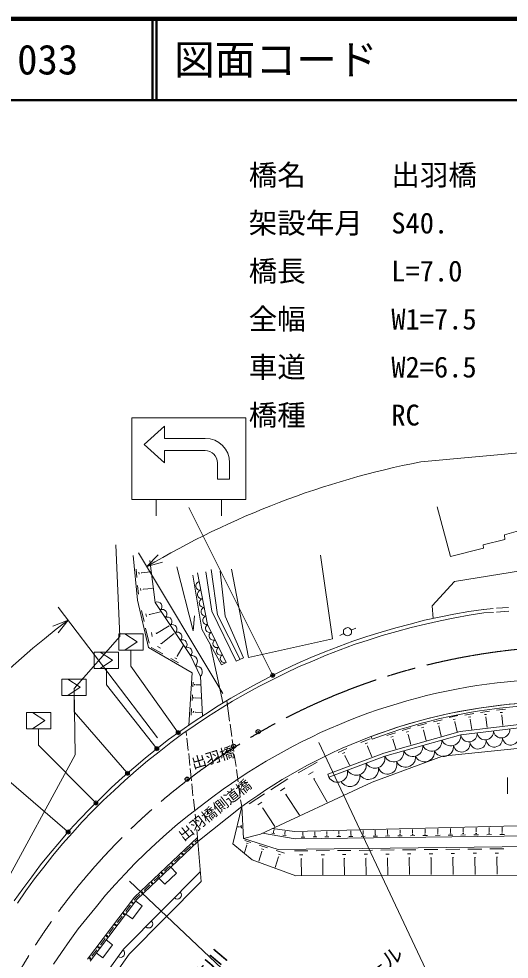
# Model space of a CAD drawing. Units: millimetres, scale not verified. Extents: x 40000 to 680000, y 20000 to 380000.
# Drawn here: x 101340 to 161532, y 264597 to 380000 of the extents above; entities that cross this region are included whole.
import ezdxf
from ezdxf.enums import TextEntityAlignment as Align

# ---------------------------------------------------------------- set-up
doc = ezdxf.new("R2010")
doc.units = ezdxf.units.MM
doc.header["$LTSCALE"] = 1000
doc.header["$PDMODE"] = 32
doc.header["$PDSIZE"] = 500
doc.linetypes.add('CHAIN', pattern=[18.5, 12, -1.5, 3.5, -1.5])
for name, color, linetype, lineweight in [('M-BGD', 7, 'Continuous', 13), ('M-BMK', 2, 'CHAIN', 13), ('M-STR-HTXT', 7, 'Continuous', 13), ('M-STR-STRC', 7, 'Continuous', 13), ('M-TTL', 2, 'Continuous', 140), ('M-TTL-LINE', 7, 'Continuous', 50)]:
    doc.layers.add(name, color=color, linetype=linetype, lineweight=lineweight)
doc.layers.add('M-OTRS', color=6, linetype='Continuous')
doc.layers.add('M-TTL-TXT', color=7, linetype='Continuous')
doc.styles.add('ＭＳ ゴシック', font='')
doc.styles.get('ＭＳ ゴシック').set_extended_font_data('MS Gothic')

msp = doc.modelspace()

# ---------------------------------------------------------------- linework, layer by layer
at = {"layer": 'M-BGD'}
for p, q in [((152674, 320102), (154327, 314008)), ((160953, 316665), (164920, 317810)), ((160984, 316113), (160953, 316665)), ((113720, 304183), (113236, 315465)), ((158342, 315449), (160984, 316113)), ((158375, 315024), (158342, 315449)), ((115370, 314148), (115891, 308671)), ((138390, 314173), (139828, 303931)), ((154327, 314008), (158375, 315024)), ((118089, 308371), (117434, 313512)), ((120725, 312765), (122722, 304884)), ((115829, 311443), (115731, 312466)), ((116099, 311855), (116075, 312111)), ((116397, 311980), (116391, 312044)), ((116394, 312012), (117511, 312119)), ((122695, 311706), (123786, 305116)), ((123253, 311991), (124518, 305651)), ((125019, 307293), (124315, 312138)), ((124957, 312422), (125731, 306855)), ((126055, 312229), (126660, 306708)), ((129520, 301605), (127459, 312454)), ((154813, 310947), (163151, 312297)), ((116023, 309400), (115922, 310455)), ((152080, 307953), (154813, 310947)), ((116302, 309826), (116277, 310090)), ((116609, 309955), (116603, 310021)), ((116606, 309988), (117768, 310098)), ((115891, 308671), (117252, 302838)), ((122404, 301882), (118089, 308371)), ((116711, 306040), (116392, 307405)), ((117001, 306647), (116921, 306988)), ((117370, 306913), (118735, 307231)), ((128027, 301171), (125019, 307293)), ((152217, 306425), (152080, 307953)), ((154729, 306923), (156559, 307266)), ((156559, 307266), (158387, 307524)), ((156634, 306798), (158421, 307100)), ((159609, 307159), (158421, 307100)), ((159576, 307626), (158429, 307523)), ((161444, 307756), (159959, 307660)), ((161477, 307290), (159991, 307194)), ((117380, 306871), (117361, 306956)), ((122722, 304884), (122888, 306745)), ((125731, 306855), (128498, 301373)), ((126660, 306708), (128926, 301576)), ((149362, 305722), (151152, 306193)), ((151152, 306193), (152941, 306579)), ((151270, 305725), (153058, 306111)), ((152941, 306579), (154729, 306923)), ((153058, 306111), (154847, 306497)), ((154847, 306497), (156634, 306798)), ((117332, 303377), (116897, 305240)), ((117728, 304206), (117619, 304672)), ((118232, 304569), (119795, 305504)), ((123786, 305116), (126237, 300700)), ((124518, 305651), (126795, 301027)), ((141200, 304665), (141203, 304792)), ((141240, 304537), (141200, 304665)), ((141203, 304792), (141206, 304919)), ((141206, 304919), (141251, 305045)), ((141251, 305045), (141337, 305128)), ((141337, 305128), (141466, 305210)), ((141466, 305210), (141594, 305250)), ((141594, 305250), (141722, 305290)), ((141722, 305290), (141848, 305245)), ((141848, 305245), (141932, 305200)), ((141932, 305200), (142058, 305113)), ((142058, 305113), (142141, 305027)), ((142140, 304984), (142696, 305227)), ((142141, 305027), (142180, 304899)), ((142178, 304772), (142175, 304645)), ((142180, 304899), (142178, 304772)), ((144073, 304181), (145823, 304737)), ((145823, 304737), (147614, 305251)), ((145941, 304311), (147732, 304824)), ((147614, 305251), (149362, 305722)), ((147732, 304824), (149480, 305296)), ((149480, 305296), (151270, 305725)), ((108117, 297818), (113720, 304183)), ((118246, 304511), (118219, 304627)), ((118794, 303307), (120410, 304551)), ((139828, 303931), (129520, 301605)), ((140614, 302982), (142323, 303624)), ((140727, 304336), (141241, 304579)), ((141323, 304451), (141240, 304537)), ((141448, 304363), (141323, 304451)), ((141575, 304318), (141448, 304363)), ((141701, 304273), (141575, 304318)), ((141829, 304313), (141701, 304273)), ((141914, 304353), (141829, 304313)), ((142043, 304435), (141914, 304353)), ((142130, 304518), (142043, 304435)), ((142175, 304645), (142130, 304518)), ((142323, 303624), (144073, 304181)), ((142484, 303197), (144233, 303754)), ((144233, 303754), (145941, 304311)), ((117252, 302838), (122614, 299759)), ((119013, 302058), (117605, 302866)), ((118727, 302783), (118375, 302985)), ((118838, 303282), (118750, 303332)), ((120782, 301784), (121514, 303059)), ((124808, 303315), (126394, 296078)), ((138904, 302298), (140614, 302982)), ((139065, 301913), (140774, 302555)), ((140774, 302555), (142484, 303197)), ((120927, 300959), (119996, 301493)), ((120738, 301438), (120505, 301572)), ((120811, 301768), (120753, 301801)), ((123621, 299272), (122404, 301882)), ((128926, 301576), (128027, 301171)), ((135525, 300886), (137194, 301614)), ((137194, 301614), (138904, 302298)), ((137397, 301186), (139065, 301913)), ((126795, 301027), (126237, 300700)), ((132227, 299303), (133855, 300116)), ((133855, 300116), (135525, 300886)), ((134058, 299688), (135686, 300459)), ((135686, 300459), (137397, 301186)), ((122614, 299759), (122225, 293330)), ((123903, 294458), (123621, 299272)), ((130599, 298447), (132227, 299303)), ((132430, 298875), (134058, 299688)), ((108243, 289680), (108117, 297818)), ((122708, 298002), (122744, 298597)), ((122900, 298214), (122909, 298363)), ((123082, 298259), (123084, 298296)), ((123083, 298278), (123582, 298247)), ((128969, 297549), (130599, 298447)), ((129173, 297164), (130802, 298062)), ((130802, 298062), (132430, 298875)), ((122606, 296329), (122649, 297024)), ((122831, 296577), (122841, 296751)), ((123043, 296629), (123046, 296673)), ((123045, 296651), (123677, 296613)), ((125793, 295709), (127381, 296650)), ((127381, 296650), (128969, 297549)), ((127585, 296265), (129173, 297164)), ((124245, 294683), (125793, 295709)), ((126039, 295323), (127585, 296265)), ((126876, 296351), (127195, 293815)), ((122499, 294553), (122547, 295355)), ((122741, 293697), (124245, 294683)), ((122758, 294839), (122770, 295039)), ((122987, 293311), (124492, 294338)), ((123003, 294900), (123006, 294950)), ((123004, 294925), (123779, 294878)), ((124492, 294338), (126039, 295323)), ((155240, 294483), (154172, 294238)), ((157176, 294739), (156094, 294558)), ((156824, 294346), (156554, 294301)), ((159132, 295034), (158018, 294883)), ((158760, 294643), (158481, 294605)), ((158701, 294295), (158631, 294285)), ((158666, 294290), (158836, 293035)), ((161097, 295271), (159979, 295153)), ((160713, 294891), (160434, 294862)), ((160643, 294545), (160574, 294538)), ((160608, 294542), (160743, 293267)), ((121235, 292627), (122741, 293697)), ((121482, 292283), (122987, 293311)), ((127271, 293433), (127494, 291945)), ((151372, 293501), (150279, 293216)), ((153294, 293972), (152226, 293727)), ((152967, 293559), (152700, 293498)), ((152940, 293216), (152873, 293201)), ((152906, 293208), (153188, 291979)), ((154913, 294071), (154646, 294009)), ((154887, 293727), (154820, 293712)), ((154853, 293720), (155135, 292490)), ((155506, 292530), (165548, 293750)), ((155585, 292137), (165588, 293352)), ((155585, 292137), (165588, 293352)), ((156777, 294005), (156709, 293994)), ((156743, 293999), (156942, 292805)), ((119728, 291557), (121235, 292627)), ((120017, 291170), (121482, 292283)), ((121943, 292061), (121868, 292529)), ((146134, 289882), (155506, 292530)), ((146260, 289501), (155585, 292137)), ((146260, 289501), (155585, 292137)), ((147575, 292387), (146519, 292043)), ((149465, 292973), (148376, 292653)), ((149153, 292526), (148880, 292446)), ((149146, 292170), (149078, 292150)), ((149112, 292160), (149473, 290929)), ((151048, 293066), (150774, 292995)), ((151031, 292711), (150962, 292694)), ((150996, 292703), (151323, 291452)), ((118306, 290443), (119728, 291557)), ((118552, 290056), (120017, 291170)), ((122116, 290193), (121979, 291722)), ((127529, 291563), (127752, 290075)), ((144447, 291656), (143308, 291198)), ((144158, 291143), (143873, 291028)), ((144578, 291925), (144702, 291597)), ((147282, 291941), (147018, 291855)), ((147287, 291592), (147221, 291571)), ((147254, 291582), (147636, 290410)), ((153341, 289494), (169549, 291195)), ((98939, 272588), (108243, 289680)), ((116840, 289287), (118306, 290443)), ((117130, 288942), (118552, 290056)), ((122332, 288367), (122194, 289853)), ((127787, 289735), (128010, 288248)), ((139254, 287292), (146134, 289882)), ((141601, 290471), (140536, 289970)), ((141352, 289963), (141086, 289838)), ((144188, 290758), (144117, 290729)), ((144153, 290744), (144678, 289440)), ((115458, 288088), (116840, 289287)), ((115748, 287743), (117130, 288942)), ((137947, 288756), (135644, 287469)), ((139395, 286917), (146260, 289501)), ((139395, 286917), (146260, 289501)), ((141403, 289597), (141336, 289565)), ((141369, 289581), (141923, 288403)), ((144719, 286328), (153341, 289494)), ((114077, 286888), (115458, 288088)), ((114366, 286543), (115748, 287743)), ((122547, 286498), (122366, 287985)), ((128045, 287865), (128268, 286378)), ((137469, 287583), (136893, 287261)), ((112694, 285646), (114077, 286888)), ((113026, 285300), (114366, 286543)), ((130994, 279930), (144719, 286328)), ((134365, 286748), (132267, 285387)), ((137639, 286772), (137496, 286691)), ((137567, 286731), (139176, 283854)), ((139254, 287292), (139395, 286917)), ((161343, 286875), (161343, 284875)), ((111395, 284360), (112694, 285646)), ((111686, 284057), (113026, 285300)), ((122720, 284630), (122581, 286116)), ((125004, 284412), (126425, 285442)), ((128302, 285996), (128525, 284508)), ((133987, 285608), (133462, 285268)), ((110096, 283073), (111395, 284360)), ((110387, 282771), (111686, 284057)), ((122935, 282761), (122797, 284247)), ((123583, 283341), (125004, 284412)), ((128560, 284168), (128712, 283318)), ((131502, 284890), (129605, 283659)), ((134198, 284851), (134067, 284766)), ((134133, 284809), (135780, 282271)), ((108797, 281745), (110096, 283073)), ((109129, 281441), (110387, 282771)), ((122204, 282268), (123583, 283341)), ((128712, 283318), (123323, 279024)), ((128712, 283318), (127599, 278765)), ((128927, 279415), (128712, 283318)), ((131160, 283859), (130686, 283551)), ((131351, 283175), (131233, 283098)), ((131292, 283136), (132766, 280866)), ((107582, 280414), (108797, 281745)), ((120824, 281153), (122204, 282268)), ((123150, 280892), (122969, 282379)), ((107914, 280111), (109129, 281441)), ((119485, 279995), (120824, 281153)), ((123323, 279024), (123184, 280510)), ((128440, 280849), (128204, 280836)), ((128439, 280860), (128440, 280839)), ((128541, 280898), (128546, 280812)), ((128637, 281033), (128656, 280688)), ((135176, 280258), (132488, 280627)), ((132622, 280258), (132665, 280502)), ((186189, 281569), (135176, 280258)), ((146614, 280026), (146608, 280452)), ((148135, 280052), (148130, 280491)), ((149667, 280078), (149661, 280530)), ((151208, 280104), (151202, 280570)), ((152759, 280131), (152753, 280610)), ((154319, 280157), (154313, 280650)), ((155890, 280184), (155883, 280690)), ((157470, 280210), (157463, 280731)), ((159060, 280237), (159053, 280772)), ((160660, 280264), (160652, 280813)), ((106365, 278999), (107582, 280414)), ((106699, 278738), (107914, 280111)), ((115541, 272204), (123275, 279530)), ((118146, 278794), (119485, 279995)), ((122943, 278940), (123299, 279277)), ((128927, 279415), (130994, 279930)), ((133180, 278054), (128927, 279415)), ((135242, 279367), (131262, 280055)), ((132393, 280063), (132773, 279997)), ((132555, 280152), (132650, 280136)), ((132610, 280260), (132634, 280256)), ((133762, 279826), (134166, 279756)), ((133934, 279921), (134036, 279904)), ((133993, 280036), (134019, 280031)), ((134006, 280034), (134054, 280311)), ((184771, 280021), (135242, 279367)), ((135982, 279577), (136442, 279583)), ((136152, 279717), (136267, 279718)), ((136194, 279856), (136222, 279856)), ((136208, 279856), (136203, 280203)), ((137452, 279596), (137912, 279602)), ((137623, 279736), (137738, 279738)), ((137664, 279875), (137693, 279875)), ((137679, 279875), (137674, 280222)), ((138914, 279615), (139383, 279622)), ((139088, 279758), (139205, 279760)), ((139130, 279900), (139159, 279900)), ((139145, 279900), (139140, 280260)), ((140384, 279635), (140863, 279641)), ((140562, 279781), (140682, 279782)), ((140605, 279925), (140635, 279925)), ((140620, 279925), (140615, 280298)), ((141864, 279654), (142352, 279661)), ((142045, 279803), (142167, 279805)), ((142089, 279950), (142119, 279950)), ((142104, 279950), (142099, 280336)), ((143353, 279674), (143850, 279680)), ((143538, 279825), (143662, 279827)), ((143582, 279975), (143613, 279976)), ((143598, 279975), (143593, 280374)), ((144852, 279694), (145358, 279700)), ((145040, 279848), (145166, 279850)), ((145085, 280001), (145117, 280001)), ((145101, 280001), (145096, 280413)), ((146360, 279714), (146875, 279720)), ((146551, 279871), (146680, 279873)), ((146597, 280026), (146630, 280027)), ((147877, 279734), (148402, 279741)), ((148072, 279894), (148203, 279896)), ((148119, 280052), (148152, 280052)), ((149404, 279754), (149939, 279761)), ((149602, 279917), (149736, 279919)), ((149650, 280078), (149684, 280078)), ((150940, 279774), (151485, 279781)), ((151142, 279940), (151278, 279942)), ((151191, 280104), (151225, 280105)), ((152486, 279794), (153040, 279802)), ((152692, 279963), (152830, 279965)), ((152742, 280130), (152776, 280131)), ((154042, 279815), (154606, 279822)), ((154251, 279987), (154392, 279989)), ((154302, 280157), (154337, 280157)), ((155607, 279836), (156181, 279843)), ((155820, 280011), (155964, 280012)), ((155872, 280183), (155908, 280184)), ((157183, 279856), (157766, 279864)), ((157399, 280034), (157545, 280036)), ((157451, 280210), (157488, 280211)), ((158768, 279877), (159361, 279885)), ((158988, 280058), (159136, 280060)), ((159041, 280237), (159078, 280238)), ((160363, 279898), (160966, 279906)), ((160587, 280082), (160737, 280084)), ((160641, 280264), (160679, 280265)), ((105191, 277626), (106365, 278999)), ((105524, 277322), (106699, 278738)), ((115840, 271936), (123323, 279024)), ((116891, 277592), (118146, 278794)), ((122052, 278096), (122409, 278434)), ((123323, 279024), (123729, 274143)), ((127599, 278765), (129974, 276808)), ((129314, 278595), (129029, 277707)), ((129088, 279153), (129822, 278919)), ((129291, 278603), (129337, 278588)), ((129292, 278845), (129476, 278786)), ((130848, 278590), (131884, 278259)), ((131137, 278155), (131396, 278072)), ((201535, 278906), (133180, 278054)), ((159164, 278121), (160870, 278139)), ((104016, 276167), (105191, 277626)), ((104392, 275905), (105524, 277322)), ((115593, 276348), (116891, 277592)), ((120806, 276916), (121162, 277253)), ((121696, 277759), (122052, 278096)), ((131167, 277803), (130787, 276616)), ((131134, 277813), (131199, 277793)), ((133229, 277143), (132821, 275869)), ((132909, 277931), (133946, 277599)), ((133196, 277154), (133261, 277133)), ((133199, 277496), (133458, 277413)), ((135185, 277875), (136817, 277892)), ((135802, 277392), (136210, 277396)), ((137829, 277902), (139461, 277919)), ((138446, 277419), (138854, 277423)), ((140463, 277929), (142104, 277946)), ((141084, 277443), (141494, 277447)), ((143107, 277956), (144757, 277973)), ((143731, 277468), (144143, 277472)), ((143891, 276974), (143994, 276975)), ((143942, 276975), (143963, 274959)), ((145760, 277984), (147419, 278001)), ((146387, 277492), (146802, 277496)), ((146548, 276996), (146652, 276997)), ((146600, 276996), (146621, 274968)), ((148422, 278011), (150091, 278028)), ((149053, 277517), (149470, 277521)), ((149214, 277018), (149319, 277019)), ((149267, 277018), (149287, 274976)), ((151093, 278038), (152771, 278056)), ((151728, 277541), (152147, 277546)), ((151890, 277040), (151995, 277041)), ((151943, 277040), (151964, 274985)), ((153774, 278066), (155461, 278083)), ((154412, 277566), (154834, 277571)), ((154575, 277062), (154681, 277063)), ((154628, 277062), (154649, 274994)), ((156464, 278093), (158161, 278111)), ((157106, 277591), (157530, 277595)), ((157270, 277084), (157376, 277085)), ((157323, 277084), (157344, 275003)), ((159809, 277616), (160235, 277620)), ((159974, 277106), (160081, 277107)), ((160027, 277106), (160049, 275012)), ((102926, 274707), (104016, 276167)), ((103259, 274446), (104392, 275905)), ((114379, 275060), (115593, 276348)), ((119559, 275735), (119916, 276072)), ((120699, 275162), (120012, 275888)), ((120450, 276578), (120806, 276916)), ((129974, 276808), (135359, 274831)), ((135960, 276904), (136062, 276905)), ((136011, 276904), (136032, 274914)), ((138604, 276931), (138706, 276932)), ((138655, 276931), (138675, 274941)), ((141243, 276953), (141345, 276954)), ((141294, 276953), (141314, 274950)), ((101835, 273247), (102926, 274707)), ((113165, 273772), (114379, 275060)), ((114188, 265812), (123629, 275348)), ((118313, 274554), (118669, 274891)), ((119203, 275397), (119559, 275735)), ((119247, 273786), (120699, 275162)), ((135359, 274831), (185895, 274997)), ((102211, 272985), (103259, 274446)), ((111993, 272440), (113165, 273772)), ((123729, 274143), (114893, 265218)), ((117066, 273373), (117422, 273711)), ((117957, 274217), (118313, 274554)), ((118560, 274512), (119247, 273786)), ((100786, 271744), (101835, 273247)), ((101162, 271482), (102211, 272985)), ((110861, 271066), (111993, 272440)), ((115820, 272192), (116176, 272530)), ((116710, 273036), (117066, 273373)), ((109763, 264583), (115541, 272204)), ((110084, 264345), (115840, 271936)), ((114760, 270843), (115057, 271234)), ((115501, 271821), (115690, 272070)), ((116483, 271130), (115687, 271734)), ((115690, 272070), (115820, 272192)), ((109730, 269691), (110861, 271066)), ((114464, 270453), (114760, 270843)), ((114478, 270140), (115275, 269536)), ((115275, 269536), (116483, 271130)), ((108642, 268316), (109730, 269691)), ((113427, 269084), (113723, 269475)), ((113723, 269475), (114019, 269866)), ((107594, 266897), (108642, 268316)), ((112389, 267716), (112686, 268107)), ((112686, 268107), (112982, 268498)), ((106589, 265435), (107594, 266897)), ((111352, 266348), (111648, 266739)), ((111648, 266739), (111945, 267130)), ((112858, 266349), (112061, 266953)), ((105583, 263974), (106589, 265435)), ((108808, 258362), (114188, 265812)), ((110611, 265370), (110907, 265761)), ((111650, 264755), (112858, 266349)), ((114893, 265218), (109501, 257646)), ((110314, 264980), (110611, 265370)), ((110853, 265359), (111650, 264755))]:
    msp.add_line(p, q, dxfattribs=at)
for centre, radius, start, end in [((123607, 310414), 540, 105.40527, 277.17438), ((123818, 309357), 540, 105.40527, 277.17438), ((118350, 307876), 560, 309.42973, 117.81484), ((124029, 308301), 540, 105.40527, 277.17438), ((118967, 306949), 560, 309.42973, 117.81484), ((124240, 307244), 540, 105.40527, 277.17438), ((119583, 306022), 560, 309.42973, 117.81484), ((124451, 306187), 540, 105.40527, 277.17438), ((120200, 305095), 560, 309.42973, 117.81484), ((120816, 304168), 560, 309.42973, 117.81484), ((124760, 305196), 516, 117.92851, 294.50113), ((125215, 304271), 516, 117.92851, 294.50113), ((121432, 303241), 560, 309.42973, 117.81484), ((125670, 303346), 516, 117.92851, 294.50113), ((122049, 302314), 560, 309.42973, 117.81484), ((126126, 302421), 516, 117.92851, 294.50113), ((122509, 301137), 753, 311.98606, 98.00395), ((126581, 301496), 516, 117.92851, 294.50113), ((123117, 299831), 753, 311.98606, 98.00395), ((168648, 226609), 72416, 93.81405, 125.66513), ((167976, 229866), 66323, 93.42071, 126.29977), ((167976, 229866), 66323, 93.41852, 110.65762), ((167976, 229866), 65973, 93.41852, 110.65762), ((154362, 292011), 1230, 205.67542, 5.87985), ((156585, 292266), 1008, 187.36107, 6.49434), ((158585, 292509), 1008, 187.36107, 6.49434), ((160586, 292752), 1008, 187.36107, 6.49434), ((161707, 291881), 1008, 187.36107, 6.49434), ((149699, 290693), 1230, 205.67542, 5.87985), ((152031, 291352), 1230, 205.67542, 5.87985), ((153473, 290701), 1230, 205.67542, 5.87985), ((155701, 291046), 1028, 192.29808, 12.29808), ((157706, 291394), 1008, 187.36107, 6.49434), ((159706, 291637), 1008, 187.36107, 6.49434), ((147368, 290034), 1230, 205.67542, 5.87985), ((151142, 290042), 1230, 205.67542, 5.87985), ((142749, 288418), 1243, 210.94472, 10.31265), ((145037, 289279), 1243, 210.94472, 10.31265), ((146588, 288484), 1173, 198.25824, 18.25824), ((148810, 289384), 1230, 205.67542, 5.87985), ((140460, 287556), 1243, 210.94472, 10.31265), ((144252, 287894), 1243, 210.94472, 10.31265), ((141964, 287032), 1243, 210.94472, 10.31265), ((122676, 278687), 75, 16.68393, 196.68393), ((122676, 278687), 75, 196.68393, 16.68393), ((121429, 277506), 75, 16.68393, 196.68393), ((121429, 277506), 75, 196.68393, 16.68393), ((120183, 276325), 75, 16.68393, 196.68393), ((120183, 276325), 75, 196.68393, 16.68393), ((118936, 275144), 75, 16.68393, 196.68393), ((118936, 275144), 75, 196.68393, 16.68393), ((117689, 273964), 75, 16.68393, 196.68393), ((117689, 273964), 75, 196.68393, 16.68393), ((116443, 272783), 75, 16.68393, 196.68393), ((116443, 272783), 75, 196.68393, 16.68393), ((120790, 272481), 500, 225.28578, 45.28578), ((115279, 271528), 75, 16.68393, 196.68393), ((115279, 271528), 75, 196.68393, 16.68393), ((114242, 270159), 75, 16.68393, 196.68393), ((114242, 270159), 75, 196.68393, 16.68393), ((117272, 268928), 500, 225.28578, 45.28578), ((113204, 268791), 75, 16.68393, 196.68393), ((113204, 268791), 75, 196.68393, 16.68393), ((112167, 267423), 75, 16.68393, 196.68393), ((112167, 267423), 75, 196.68393, 16.68393), ((111130, 266055), 75, 16.68393, 196.68393), ((111130, 266055), 75, 196.68393, 16.68393), ((113827, 265313), 500, 234.1679, 54.1679), ((110092, 264686), 75, 16.68393, 196.68393), ((110092, 264686), 75, 196.68393, 16.68393)]:
    msp.add_arc(centre, radius, start, end, dxfattribs=at)
at = {"layer": 'M-BMK'}
msp.add_arc((170663, 223035), 80000, 95.31938, 158.95375, dxfattribs=at)
at = {"layer": 'M-OTRS'}
for p in [(130721, 292518), (127711, 290733), (122004, 286685)]:
    msp.add_point(p, dxfattribs=at)
at = {"layer": 'M-STR-HTXT'}
for p, q in [((150667, 325623), (200252, 330240)), ((126363, 297209), (116045, 314485)), ((118464, 314204), (117070, 312769)), ((117070, 312769), (118994, 313315)), ((118376, 291768), (106171, 307811)), ((107382, 306220), (105531, 305462)), ((106158, 304638), (107382, 306220))]:
    msp.add_line(p, q, dxfattribs=at)
for start, end in [(101.02997, 120.84767), (127.26172, 159.4909)]:
    msp.add_arc((170663, 223035), 104519, start, end, dxfattribs=at)
at = {"layer": 'M-STR-STRC'}
for p, q in [((115218, 331013), (115218, 322403)), ((129218, 331013), (115218, 331013)), ((129218, 321013), (129218, 331013)), ((119218, 330013), (116718, 327763)), ((119218, 330013), (119218, 328513)), ((116718, 327763), (119218, 325513)), ((124218, 328513), (119218, 328513)), ((124218, 327013), (119218, 327013)), ((119218, 327013), (119218, 325513)), ((125718, 325513), (125718, 323513)), ((127218, 325513), (127218, 323513)), ((127218, 323513), (125718, 323513)), ((115218, 322396), (115218, 321013)), ((115218, 321013), (129218, 321013)), ((118218, 321013), (118218, 319013)), ((126218, 321013), (126218, 319013)), ((132428, 299571), (122218, 320013)), ((113605, 304539), (116605, 304539)), ((113605, 304539), (113605, 302539)), ((114355, 304539), (115855, 303539)), ((115855, 303539), (114355, 302539)), ((116605, 304539), (116605, 302539)), ((116605, 302539), (113605, 302539)), ((115105, 302539), (115105, 300539)), ((110590, 302276), (113590, 302276)), ((110590, 302276), (110590, 300276)), ((111340, 302276), (112840, 301276)), ((112840, 301276), (111340, 300276)), ((113590, 302276), (113590, 300276)), ((113590, 300276), (110590, 300276)), ((112090, 300276), (112090, 298276)), ((120809, 292509), (115105, 300539)), ((106626, 298965), (109626, 298965)), ((106626, 298965), (106626, 296965)), ((107376, 298965), (108876, 297965)), ((109626, 298965), (109626, 296965)), ((108876, 297965), (107376, 296965)), ((118189, 290542), (112090, 298276)), ((109626, 296965), (106626, 296965)), ((108126, 296965), (108126, 294965)), ((102269, 294881), (105269, 294881)), ((102269, 294881), (102269, 292881)), ((103019, 294881), (104519, 293881)), ((105269, 294881), (105269, 292881)), ((114584, 287527), (108126, 294965)), ((104519, 293881), (103019, 292881)), ((105269, 292881), (102269, 292881)), ((103769, 292881), (103769, 290881)), ((110700, 283882), (103769, 290881)), ((138169, 291194), (151636, 262657)), ((107288, 280303), (99820, 286725)), ((114916, 274171), (137845, 252558))]:
    msp.add_line(p, q, dxfattribs=at)
for centre, radius in [((132496, 299437), 150), ((132496, 299437), 120), ((132496, 299437), 90), ((132496, 299437), 60), ((132496, 299437), 30), ((120896, 292387), 150), ((120896, 292387), 120), ((120896, 292387), 90), ((120896, 292387), 60), ((120896, 292387), 30), ((118282, 290424), 150), ((118282, 290424), 120), ((118282, 290424), 90), ((118282, 290424), 60), ((118282, 290424), 30), ((114682, 287414), 150), ((114682, 287414), 120), ((114682, 287414), 90), ((114682, 287414), 60), ((114682, 287414), 30), ((110806, 283776), 150), ((110806, 283776), 120), ((110806, 283776), 90), ((110806, 283776), 60), ((110806, 283776), 30), ((107402, 280206), 150), ((107402, 280206), 120), ((107402, 280206), 90), ((107402, 280206), 60), ((107402, 280206), 30)]:
    msp.add_circle(centre, radius, dxfattribs=at)
for radius in [3000, 1500]:
    msp.add_arc((124218, 325513), radius, 0, 90, dxfattribs=at)
for p in [(132496, 299437), (120896, 292387), (118282, 290424), (114682, 287414), (110806, 283776), (107402, 280206)]:
    msp.add_point(p, dxfattribs=at)
at = {"layer": 'M-TTL'}
msp.add_line((680000, 380000), (40000, 380000), dxfattribs=at)
at = {"layer": 'M-TTL-LINE'}
for p, q in [((117750, 380000), (117750, 370000)), ((118250, 380000), (118250, 370000)), ((40000, 370000), (680000, 370000))]:
    msp.add_line(p, q, dxfattribs=at)

# ---------------------------------------------------------------- texts
at = {"layer": 'M-BGD', "style": 'ＭＳ ゴシック'}
for s, rotation, p in [('出羽橋', 16.684, (125472, 288331)), ('出羽橋側道橋', 38.543, (126051, 282082))]:
    msp.add_text(s, height=1320, rotation=rotation, dxfattribs=at).set_placement(p, align=Align.BOTTOM_CENTER)
msp.add_text('厚狭川', height=1833, rotation=49.899, dxfattribs=at).set_placement((121462, 259690), align=Align.MIDDLE_LEFT)
at = {"layer": 'M-STR-HTXT', "style": 'ＭＳ ゴシック'}
for s, p in [('橋名\u3000\u3000\u3000出羽橋', (129562, 358775)), ('架設年月\u3000S40.', (129562, 352884)), ('橋長\u3000\u3000\u3000L=7.0', (129562, 346993)), ('全幅\u3000\u3000\u3000W1=7.5', (129562, 341102)), ('車道\u3000\u3000\u3000W2=6.5', (129562, 335211)), ('橋種\u3000\u3000\u3000RC', (129562, 329320))]:
    msp.add_text(s, height=2566, dxfattribs=at).set_placement(p, align=Align.BOTTOM_LEFT)
at = {"layer": 'M-STR-STRC', "style": 'ＭＳ ゴシック'}
msp.add_text('ガ－ドレ－ル', height=1833, rotation=36.205, dxfattribs=at).set_placement((142995, 260005), align=Align.BOTTOM_CENTER)
at = {"layer": 'M-TTL-TXT', "style": 'ＭＳ ゴシック'}
for s, p in [('033', (101142, 375000)), ('図面コード', (120380, 375000))]:
    msp.add_text(s, height=3666, dxfattribs=at).set_placement(p, align=Align.MIDDLE_LEFT)

doc.saveas('drawing.dxf')
